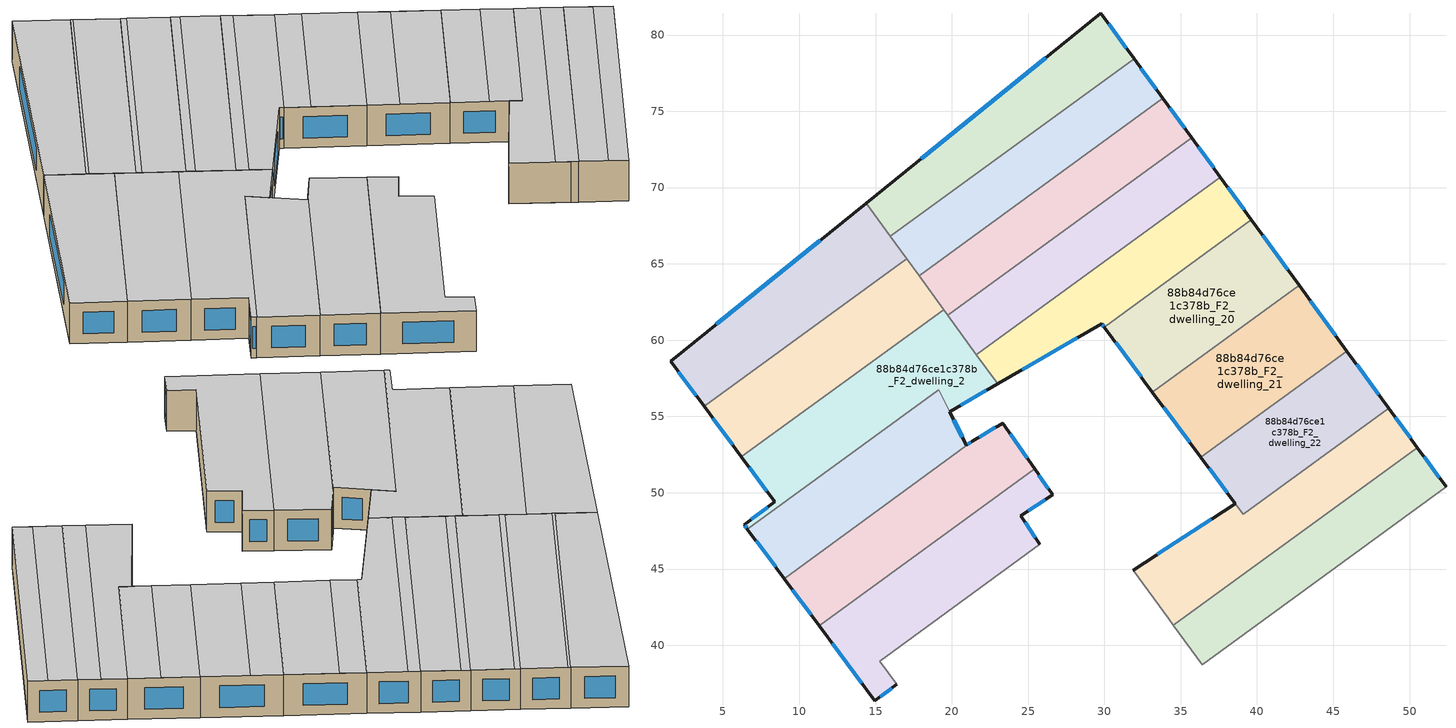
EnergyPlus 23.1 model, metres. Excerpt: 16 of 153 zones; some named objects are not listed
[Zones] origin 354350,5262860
88b84d76ce1c378b_F2_dwelling_0
 floor to 88b84d76ce1c378b_F1_dwelling_0 (EU_floor_Construction): 14.38,68.97 17.04,65.33 3.76,55.65 1.56,58.61 z6
 wall outside (EU_wall_Construction): 14.38,68.97 1.56,58.61 3.76,55.65 z6:9
 wall to 88b84d76ce1c378b_F2_dwelling_1 (EU_wall_Construction): 3.76,55.65 17.04,65.33 z6:9
 wall to 88b84d76ce1c378b_F2_dwelling_15 (EU_wall_Construction): 15.97,66.79 14.38,68.97 z6:9
 wall to 88b84d76ce1c378b_F2_dwelling_16 (EU_wall_Construction): 17.04,65.33 15.97,66.79 z6:9
 window (EU_Window_Construction): 2.08,57.91 3.24,56.35 / 11.37,66.54 4.57,61.04 z6.7:8.3
 ceiling to 88b84d76ce1c378b_F3_dwelling_0 (EU_floor_Construction): 17.04,65.33 14.38,68.97 1.56,58.61 3.76,55.65 z9
88b84d76ce1c378b_F2_dwelling_1
 floor to 88b84d76ce1c378b_F1_dwelling_1 (EU_floor_Construction): 17.04,65.33 19.46,62.01 6.21,52.36 3.76,55.65 z6
 wall outside (EU_wall_Construction): 3.76,55.65 6.21,52.36 z6:9
 wall to 88b84d76ce1c378b_F2_dwelling_2 (EU_wall_Construction): 6.21,52.36 19.46,62.01 z6:9
 wall to 88b84d76ce1c378b_F2_dwelling_17 (EU_wall_Construction): 19.46,62.01 17.85,64.21 z6:9
 wall to 88b84d76ce1c378b_F2_dwelling_16 (EU_wall_Construction): 17.85,64.21 17.04,65.33 z6:9
 window (EU_Window_Construction): 4.33,54.88 5.63,53.13 z6.7:8.3
 ceiling to 88b84d76ce1c378b_F3_dwelling_1 (EU_floor_Construction): 19.46,62.01 17.04,65.33 3.76,55.65 6.21,52.36 z9
88b84d76ce1c378b_F2_dwelling_15
 floor to 88b84d76ce1c378b_F1_dwelling_15 (EU_floor_Construction): 29.77,81.42 31.95,78.43 15.97,66.79 14.38,68.97 z6
 wall outside (EU_wall_Construction): 31.95,78.43 29.77,81.42 14.38,68.97 z6:9
 wall to 88b84d76ce1c378b_F2_dwelling_16 (EU_wall_Construction): 15.97,66.79 31.95,78.43 z6:9
 window (EU_Window_Construction): 26.16,78.5 17.99,71.9 / 31.44,79.14 30.28,80.72 z6.7:8.3
 ceiling to 88b84d76ce1c378b_F3_dwelling_15 (EU_floor_Construction): 31.95,78.43 29.77,81.42 14.38,68.97 15.97,66.79 z9
88b84d76ce1c378b_F2_dwelling_16
 floor to 88b84d76ce1c378b_F1_dwelling_16 (EU_floor_Construction): 31.95,78.43 33.83,75.85 17.85,64.21 15.97,66.79 z6
 wall outside (EU_wall_Construction): 33.83,75.85 31.95,78.43 z6:9
 wall to 88b84d76ce1c378b_F2_dwelling_17 (EU_wall_Construction): 17.85,64.21 33.83,75.85 z6:9
 window (EU_Window_Construction): 33.39,76.46 32.39,77.83 z6.7:8.3
 ceiling to 88b84d76ce1c378b_F3_dwelling_16 (EU_floor_Construction): 33.83,75.85 32.07,78.26 16.09,66.62 17.85,64.21 z9
 ceiling to 88b84d76ce1c378b_F3_dwelling_15 (EU_floor_Construction): 32.07,78.26 31.95,78.43 15.97,66.79 16.09,66.62 z9
88b84d76ce1c378b_F2_dwelling_17
 floor to 88b84d76ce1c378b_F1_dwelling_17 (EU_floor_Construction): 33.83,75.85 35.71,73.27 19.73,61.63 17.85,64.21 z6
 wall outside (EU_wall_Construction): 35.71,73.27 33.83,75.85 z6:9
 wall to 88b84d76ce1c378b_F2_dwelling_18 (EU_wall_Construction): 19.73,61.63 35.71,73.27 z6:9
 wall to 88b84d76ce1c378b_F2_dwelling_2 (EU_wall_Construction): 19.46,62.01 19.73,61.63 z6:9
 window (EU_Window_Construction): 35.27,73.87 34.27,75.25 z6.7:8.3
 ceiling to 88b84d76ce1c378b_F3_dwelling_17 (EU_floor_Construction): 35.71,73.27 34.08,75.51 18.1,63.87 19.73,61.63 z9
 ceiling to 88b84d76ce1c378b_F3_dwelling_16 (EU_floor_Construction): 34.08,75.51 33.83,75.85 17.85,64.21 18.1,63.87 z9
88b84d76ce1c378b_F2_dwelling_18
 floor to 88b84d76ce1c378b_F1_dwelling_18 (EU_floor_Construction): 35.71,73.27 37.6,70.68 21.61,59.04 19.73,61.63 z6
 wall outside (EU_wall_Construction): 37.6,70.68 35.71,73.27 z6:9
 wall to 88b84d76ce1c378b_F2_dwelling_19 (EU_wall_Construction): 21.61,59.04 37.6,70.68 z6:9
 wall to 88b84d76ce1c378b_F2_dwelling_2 (EU_wall_Construction): 19.73,61.63 21.61,59.04 z6:9
 window (EU_Window_Construction): 37.15,71.29 36.16,72.66 z6.7:8.3
 ceiling to 88b84d76ce1c378b_F3_dwelling_18 (EU_floor_Construction): 37.6,70.68 36.09,72.75 20.11,61.11 21.61,59.04 z9
 ceiling to 88b84d76ce1c378b_F3_dwelling_17 (EU_floor_Construction): 36.09,72.75 35.71,73.27 19.73,61.63 20.11,61.11 z9
88b84d76ce1c378b_F2_dwelling_19
 floor to 88b84d76ce1c378b_F1_dwelling_19 (EU_floor_Construction): 37.6,70.68 39.64,67.88 29.99,60.85 29.82,61.07 23.01,57.13 21.61,59.04 z6
 wall outside (EU_wall_Construction): 39.64,67.88 37.6,70.68 / 23.01,57.13 29.82,61.07 29.99,60.85 z6:9
 wall to 88b84d76ce1c378b_F2_dwelling_20 (EU_wall_Construction): 29.99,60.85 39.64,67.88 z6:9
 wall to 88b84d76ce1c378b_F2_dwelling_2 (EU_wall_Construction): 21.61,59.04 23.01,57.13 z6:9
 window (EU_Window_Construction): 39.16,68.54 38.08,70.03 / 29.86,61.02 29.95,60.9 / 24.61,58.06 28.22,60.15 z6.7:8.3
 ceiling to 88b84d76ce1c378b_F3_dwelling_19 (EU_floor_Construction): 29.99,60.85 39.64,67.88 38.1,69.99 22.12,58.35 23.01,57.13 29.82,61.07 z9
 ceiling to 88b84d76ce1c378b_F3_dwelling_18 (EU_floor_Construction): 38.1,69.99 37.6,70.68 21.61,59.04 22.12,58.35 z9
88b84d76ce1c378b_F2_dwelling_2
 floor to 88b84d76ce1c378b_F1_dwelling_2 (EU_floor_Construction): 19.46,62.01 23.01,57.13 19.86,55.3 19.15,56.76 6.6,47.62 6.39,47.91 8.4,49.41 6.21,52.36 z6
 wall outside (EU_wall_Construction): 19.86,55.3 23.01,57.13 / 6.21,52.36 8.4,49.41 6.39,47.91 6.6,47.62 z6:9
 wall to 88b84d76ce1c378b_F2_dwelling_3 (EU_wall_Construction): 19.15,56.76 19.86,55.3 / 6.6,47.62 19.14,56.75 z6:9
 window (EU_Window_Construction): 20.6,55.73 22.27,56.7 / 6.44,47.84 6.55,47.69 / 7.93,49.06 6.86,48.26 / 6.72,51.66 7.88,50.1 z6.7:8.3
 ceiling to 88b84d76ce1c378b_F3_dwelling_2 (EU_floor_Construction): 19.86,55.3 23.01,57.13 19.46,62.01 6.21,52.36 8.4,49.41 6.39,47.91 6.6,47.62 19.15,56.76 z9
88b84d76ce1c378b_F2_dwelling_20
 floor to 88b84d76ce1c378b_F1_dwelling_20 (EU_floor_Construction): 39.64,67.88 42.76,63.59 33.15,56.59 29.99,60.85 z6
 wall outside (EU_wall_Construction): 29.99,60.85 33.15,56.59 / 42.76,63.59 39.64,67.88 z6:9
 wall to 88b84d76ce1c378b_F2_dwelling_21 (EU_wall_Construction): 33.15,56.59 42.76,63.59 z6:9
 window (EU_Window_Construction): 30.73,59.85 32.41,57.59 / 42.03,64.6 40.37,66.87 z6.7:8.3
 ceiling to 88b84d76ce1c378b_F3_dwelling_20 (EU_floor_Construction): 42.76,63.59 40.68,66.45 31.04,59.43 33.15,56.59 z9
 ceiling to 88b84d76ce1c378b_F3_dwelling_19 (EU_floor_Construction): 40.68,66.45 39.64,67.88 29.99,60.85 31.04,59.43 z9
88b84d76ce1c378b_F2_dwelling_21
 floor to 88b84d76ce1c378b_F1_dwelling_21 (EU_floor_Construction): 42.76,63.59 45.9,59.29 36.33,52.32 33.15,56.59 z6
 wall outside (EU_wall_Construction): 33.15,56.59 36.33,52.32 / 45.9,59.29 42.76,63.59 z6:9
 wall to 88b84d76ce1c378b_F2_dwelling_22 (EU_wall_Construction): 36.33,52.32 45.9,59.29 z6:9
 window (EU_Window_Construction): 33.9,55.59 35.58,53.32 / 45.16,60.3 43.5,62.58 z6.7:8.3
 ceiling adiabatic (EU_roof_Construction): 45.9,59.29 44.01,61.87 34.42,54.88 36.33,52.32 z9
 ceiling to 88b84d76ce1c378b_F3_dwelling_20 (EU_floor_Construction): 44.01,61.87 42.76,63.59 33.15,56.59 34.42,54.88 z9
88b84d76ce1c378b_F2_dwelling_22
 floor to 88b84d76ce1c378b_F1_dwelling_22 (EU_floor_Construction): 45.9,59.29 48.62,55.54 39.09,48.6 36.33,52.32 z6
 wall outside (EU_wall_Construction): 48.62,55.54 45.9,59.29 / 36.33,52.32 38.58,49.29 z6:9
 wall to 88b84d76ce1c378b_F2_dwelling_23 (EU_wall_Construction): 38.58,49.29 39.09,48.6 48.62,55.54 z6:9
 window (EU_Window_Construction): 47.98,56.42 46.54,58.41 / 36.86,51.61 38.05,50 z6.7:8.3
 ceiling to 88b84d76ce1c378b_F3_dwelling_21 (EU_floor_Construction): 47.37,57.27 45.9,59.29 36.33,52.32 37.82,50.32 z9
 ceiling to 88b84d76ce1c378b_F3_dwelling_22 (EU_floor_Construction): 48.62,55.54 47.37,57.27 37.82,50.32 39.09,48.6 z9
88b84d76ce1c378b_F2_dwelling_23
 floor to 88b84d76ce1c378b_F1_dwelling_23 (EU_floor_Construction): 48.62,55.54 50.51,52.96 34.52,41.32 31.89,44.93 38.58,49.29 39.09,48.6 z6
 wall outside (EU_wall_Construction): 50.51,52.96 48.62,55.54 / 38.58,49.29 31.89,44.93 z6:9
 wall to 88b84d76ce1c378b_F2_dwelling_24 (EU_wall_Construction): 34.52,41.32 50.51,52.96 z6:9
 wall to 88b84d76ce1c378b_F2_dwelling_7 (EU_wall_Construction): 31.89,44.93 34.23,41.73 z6:9
 wall to 88b84d76ce1c378b_F2_dwelling_8 (EU_wall_Construction): 34.23,41.73 34.52,41.32 z6:9
 window (EU_Window_Construction): 50.06,53.57 49.07,54.94 / 37.01,48.27 33.46,45.96 z6.7:8.3
 ceiling to 88b84d76ce1c378b_F3_dwelling_22 (EU_floor_Construction): 49.63,54.17 48.62,55.54 39.09,48.6 38.58,49.29 31.89,44.93 33.65,42.53 z9
 ceiling to 88b84d76ce1c378b_F3_dwelling_23 (EU_floor_Construction): 50.51,52.96 49.63,54.17 33.65,42.53 34.52,41.32 z9
88b84d76ce1c378b_F2_dwelling_24
 floor to 88b84d76ce1c378b_F1_dwelling_24 (EU_floor_Construction): 50.51,52.96 52.39,50.38 36.41,38.74 34.52,41.32 z6
 wall outside (EU_wall_Construction): 52.39,50.38 50.51,52.96 z6:9
 wall to 88b84d76ce1c378b_F2_dwelling_25 (EU_wall_Construction): 36.41,38.74 52.39,50.38 z6:9
 wall to 88b84d76ce1c378b_F2_dwelling_8 (EU_wall_Construction): 34.52,41.32 36.41,38.74 z6:9
 window (EU_Window_Construction): 51.95,50.98 50.95,52.35 z6.7:8.3
 ceiling to 88b84d76ce1c378b_F3_dwelling_24 (EU_floor_Construction): 52.39,50.38 51.64,51.41 35.65,39.77 36.41,38.74 z9
 ceiling to 88b84d76ce1c378b_F3_dwelling_23 (EU_floor_Construction): 51.63,51.41 50.51,52.96 34.52,41.32 35.65,39.77 z9
88b84d76ce1c378b_F2_dwelling_3
 floor to 88b84d76ce1c378b_F1_dwelling_3 (EU_floor_Construction): 19.14,56.75 20.93,53.11 21.35,53.36 9.01,44.38 6.6,47.62 z6
 wall outside (EU_wall_Construction): 6.6,47.62 9.01,44.38 / 21.35,53.36 20.93,53.11 19.86,55.3 z6:9
 wall to 88b84d76ce1c378b_F2_dwelling_4 (EU_wall_Construction): 9.01,44.38 21.35,53.36 z6:9
 window (EU_Window_Construction): 7.17,46.86 8.45,45.14 / 20.68,53.62 20.11,54.79 / 21.25,53.3 21.03,53.17 z6.7:8.3
 ceiling to 88b84d76ce1c378b_F3_dwelling_3 (EU_floor_Construction): 20.93,53.11 19.14,56.75 6.6,47.62 9.01,44.38 21.35,53.36 z9
88b84d76ce1c378b_F2_dwelling_4
 floor to 88b84d76ce1c378b_F1_dwelling_4 (EU_floor_Construction): 23.33,54.56 25.43,51.55 11.32,41.28 9.01,44.38 21.35,53.36 z6
 wall outside (EU_wall_Construction): 25.43,51.55 23.33,54.56 21.35,53.36 / 9.01,44.38 11.32,41.28 z6:9
 wall to 88b84d76ce1c378b_F2_dwelling_5 (EU_wall_Construction): 11.32,41.28 25.43,51.55 z6:9
 window (EU_Window_Construction): 24.93,52.26 23.82,53.86 / 9.55,43.65 10.77,42 / 22.86,54.28 21.81,53.64 z6.7:8.3
 ceiling to 88b84d76ce1c378b_F3_dwelling_4 (EU_floor_Construction): 25.43,51.55 23.33,54.56 21.35,53.36 9.01,44.38 11.32,41.28 z9
88b84d76ce1c378b_F2_dwelling_5
 floor to 88b84d76ce1c378b_F1_dwelling_5 (EU_floor_Construction): 25.43,51.55 26.61,49.87 24.5,48.51 25.77,46.61 15.26,38.96 16.4,37.43 14.96,36.37 11.32,41.28 z6
 wall outside (EU_wall_Construction): 25.77,46.61 24.5,48.51 26.61,49.87 25.43,51.55 / 11.32,41.28 14.96,36.37 16.4,37.43 z6:9
 wall to 88b84d76ce1c378b_F2_dwelling_6 (EU_wall_Construction): 15.27,38.96 25.77,46.61 / 16.4,37.43 15.26,38.96 z6:9
 window (EU_Window_Construction): 26.33,50.26 25.7,51.16 / 25,48.83 26.11,49.55 / 25.47,47.06 24.8,48.06 / 15.3,36.62 16.06,37.18 / 12.17,40.12 14.1,37.52 z6.7:8.3
 ceiling to 88b84d76ce1c378b_F3_dwelling_5 (EU_floor_Construction): 16.4,37.43 15.26,38.96 25.77,46.61 24.5,48.51 26.61,49.87 25.43,51.55 11.32,41.28 14.96,36.37 z9
[Building]
EU S2 Campaign: North Axis=0; Terrain=City; Solar Distribution=FullExterior
[Site:Location]
Budapest.Ferenc.Liszt.Intl.AP: Latitude=47.437; Longitude=19.256; Time Zone=1; Elevation=185
[SizingPeriod:WeatherFileDays]
AnnualSizingPeriod: Begin Month=1; Begin Day of Month=1; End Month=12; End Day of Month=31; Day of Week for Start Day=Monday; Use Weather File Daylight Saving Period=No; Use Weather File Rain and Snow Indicators=No
[MATERIAL]
EU_InternalMass_Material: Roughness=MediumRough; Thickness=0.1; Conductivity=1; Density=1800; Specific Heat=900; Thermal Absorptance=0.9; Solar Absorptance=0.7; Visible Absorptance=0.7
[MATERIAL:NOMASS] Roughness=MediumRough; Thermal Absorptance=0.9; Solar Absorptance=0.7; Visible Absorptance=0.7
Name | Thermal Resistance
EU_wall_NoMass | 0.832559
EU_roof_NoMass | 1.39638
EU_floor_NoMass | 0.872794
[WINDOWMATERIAL:SIMPLEGLAZINGSYSTEM]
EU_Window_SimpleGlazing: UFactor=2.79869; Solar Heat Gain Coefficient=0.75; Visible Transmittance=0.75
[CONSTRUCTION]
EU_wall_Construction: EU_wall_NoMass
EU_roof_Construction: EU_roof_NoMass
EU_floor_Construction: EU_floor_NoMass
EU_Window_Construction: EU_Window_SimpleGlazing
EU_InternalMass_Construction: EU_InternalMass_Material
[ZONE] Type=1; Multiplier=1; Ceiling Height=autocalculate; Floor Area=autocalculate; Part of Total Floor Area=Yes
Name | Volume
88b84d76ce1c378b_F2_dwelling_0 | 202.233
88b84d76ce1c378b_F2_dwelling_1 | 202.217
88b84d76ce1c378b_F2_dwelling_15 | 189.62
88b84d76ce1c378b_F2_dwelling_16 | 189.57
88b84d76ce1c378b_F2_dwelling_17 | 189.618
88b84d76ce1c378b_F2_dwelling_18 | 189.617
88b84d76ce1c378b_F2_dwelling_19 | 189.584
88b84d76ce1c378b_F2_dwelling_2 | 220.923
88b84d76ce1c378b_F2_dwelling_20 | 189.599
88b84d76ce1c378b_F2_dwelling_21 | 189.592
88b84d76ce1c378b_F2_dwelling_22 | 164.071
88b84d76ce1c378b_F2_dwelling_23 | 215.161
88b84d76ce1c378b_F2_dwelling_24 | 189.569
88b84d76ce1c378b_F2_dwelling_3 | 183.533
88b84d76ce1c378b_F2_dwelling_4 | 202.275
88b84d76ce1c378b_F2_dwelling_5 | 212.478
[INTERNALMASS] Construction=EU_InternalMass_Construction
Name | Zone or ZoneList | Surface Area
88b84d76ce1c378b_F2_dwelling_0_EU_InternalMass | 88b84d76ce1c378b_F2_dwelling_0 | 67.411
88b84d76ce1c378b_F2_dwelling_1_EU_InternalMass | 88b84d76ce1c378b_F2_dwelling_1 | 67.4058
88b84d76ce1c378b_F2_dwelling_2_EU_InternalMass | 88b84d76ce1c378b_F2_dwelling_2 | 73.6412
88b84d76ce1c378b_F2_dwelling_3_EU_InternalMass | 88b84d76ce1c378b_F2_dwelling_3 | 61.188
88b84d76ce1c378b_F2_dwelling_4_EU_InternalMass | 88b84d76ce1c378b_F2_dwelling_4 | 67.425
88b84d76ce1c378b_F2_dwelling_5_EU_InternalMass | 88b84d76ce1c378b_F2_dwelling_5 | 70.8264
88b84d76ce1c378b_F2_dwelling_15_EU_InternalMass | 88b84d76ce1c378b_F2_dwelling_15 | 63.2065
88b84d76ce1c378b_F2_dwelling_16_EU_InternalMass | 88b84d76ce1c378b_F2_dwelling_16 | 63.1899
88b84d76ce1c378b_F2_dwelling_17_EU_InternalMass | 88b84d76ce1c378b_F2_dwelling_17 | 63.2058
88b84d76ce1c378b_F2_dwelling_18_EU_InternalMass | 88b84d76ce1c378b_F2_dwelling_18 | 63.2058
88b84d76ce1c378b_F2_dwelling_19_EU_InternalMass | 88b84d76ce1c378b_F2_dwelling_19 | 63.1945
88b84d76ce1c378b_F2_dwelling_20_EU_InternalMass | 88b84d76ce1c378b_F2_dwelling_20 | 63.1998
88b84d76ce1c378b_F2_dwelling_21_EU_InternalMass | 88b84d76ce1c378b_F2_dwelling_21 | 63.1973
88b84d76ce1c378b_F2_dwelling_22_EU_InternalMass | 88b84d76ce1c378b_F2_dwelling_22 | 54.6911
88b84d76ce1c378b_F2_dwelling_23_EU_InternalMass | 88b84d76ce1c378b_F2_dwelling_23 | 71.7197
88b84d76ce1c378b_F2_dwelling_24_EU_InternalMass | 88b84d76ce1c378b_F2_dwelling_24 | 63.1899
[OTHEREQUIPMENT] Fuel Type=Electricity; Design Level Calculation Method=Watts/Area; Power per Zone Floor Area=1; Fraction Latent=0; Fraction Radiant=0; Fraction Lost=0; Carbon Dioxide Generation Rate=0; EndUse Subcategory=EU_Step8_InternalGains
Name | Zone or ZoneList or Space or SpaceList | Schedule
EU_Step8_InternalGain_88b84d76ce1c378b_F2_dwelling_0_f000 | 88b84d76ce1c378b_F2_dwelling_0 | EU_Step8_GainSchedule_88b84d76ce1c378b_F2_dwelling_0_f000
EU_Step8_InternalGain_88b84d76ce1c378b_F2_dwelling_1_f000 | 88b84d76ce1c378b_F2_dwelling_1 | EU_Step8_GainSchedule_88b84d76ce1c378b_F2_dwelling_1_f000
EU_Step8_InternalGain_88b84d76ce1c378b_F2_dwelling_2_f000 | 88b84d76ce1c378b_F2_dwelling_2 | EU_Step8_GainSchedule_88b84d76ce1c378b_F2_dwelling_2_f000
EU_Step8_InternalGain_88b84d76ce1c378b_F2_dwelling_3_f000 | 88b84d76ce1c378b_F2_dwelling_3 | EU_Step8_GainSchedule_88b84d76ce1c378b_F2_dwelling_3_f000
EU_Step8_InternalGain_88b84d76ce1c378b_F2_dwelling_4_f000 | 88b84d76ce1c378b_F2_dwelling_4 | EU_Step8_GainSchedule_88b84d76ce1c378b_F2_dwelling_4_f000
EU_Step8_InternalGain_88b84d76ce1c378b_F2_dwelling_5_f000 | 88b84d76ce1c378b_F2_dwelling_5 | EU_Step8_GainSchedule_88b84d76ce1c378b_F2_dwelling_5_f000
EU_Step8_InternalGain_88b84d76ce1c378b_F2_dwelling_15_f000 | 88b84d76ce1c378b_F2_dwelling_15 | EU_Step8_GainSchedule_88b84d76ce1c378b_F2_dwelling_15_f000
EU_Step8_InternalGain_88b84d76ce1c378b_F2_dwelling_16_f000 | 88b84d76ce1c378b_F2_dwelling_16 | EU_Step8_GainSchedule_88b84d76ce1c378b_F2_dwelling_16_f000
EU_Step8_InternalGain_88b84d76ce1c378b_F2_dwelling_17_f000 | 88b84d76ce1c378b_F2_dwelling_17 | EU_Step8_GainSchedule_88b84d76ce1c378b_F2_dwelling_17_f000
EU_Step8_InternalGain_88b84d76ce1c378b_F2_dwelling_18_f000 | 88b84d76ce1c378b_F2_dwelling_18 | EU_Step8_GainSchedule_88b84d76ce1c378b_F2_dwelling_18_f000
EU_Step8_InternalGain_88b84d76ce1c378b_F2_dwelling_19_f000 | 88b84d76ce1c378b_F2_dwelling_19 | EU_Step8_GainSchedule_88b84d76ce1c378b_F2_dwelling_19_f000
EU_Step8_InternalGain_88b84d76ce1c378b_F2_dwelling_20_f000 | 88b84d76ce1c378b_F2_dwelling_20 | EU_Step8_GainSchedule_88b84d76ce1c378b_F2_dwelling_20_f000
EU_Step8_InternalGain_88b84d76ce1c378b_F2_dwelling_21_f000 | 88b84d76ce1c378b_F2_dwelling_21 | EU_Step8_GainSchedule_88b84d76ce1c378b_F2_dwelling_21_f000
EU_Step8_InternalGain_88b84d76ce1c378b_F2_dwelling_22_f000 | 88b84d76ce1c378b_F2_dwelling_22 | EU_Step8_GainSchedule_88b84d76ce1c378b_F2_dwelling_22_f000
EU_Step8_InternalGain_88b84d76ce1c378b_F2_dwelling_23_f000 | 88b84d76ce1c378b_F2_dwelling_23 | EU_Step8_GainSchedule_88b84d76ce1c378b_F2_dwelling_23_f000
EU_Step8_InternalGain_88b84d76ce1c378b_F2_dwelling_24_f000 | 88b84d76ce1c378b_F2_dwelling_24 | EU_Step8_GainSchedule_88b84d76ce1c378b_F2_dwelling_24_f000
[ZONEVENTILATION:DESIGNFLOWRATE] Schedule=EU_AlwaysOn; Design Flow Rate Calculation Method=AirChanges/Hour; Air Changes per Hour=0.475469; Ventilation Type=Natural; Fan Pressure Rise=0; Fan Total Efficiency=1; Constant Term Coefficient=1; Temperature Term Coefficient=0; Velocity Term Coefficient=0; Velocity Squared Term Coefficient=0; Minimum Indoor Temperature=-100; Maximum Indoor Temperature=100; Delta Temperature=-100; Minimum Outdoor Temperature=-100; Maximum Outdoor Temperature=100; Maximum Wind Speed=40
Name | Zone or ZoneList or Space or SpaceList
EU_ConstantAir_88b84d76ce1c378b_F2_dwelling_0 | 88b84d76ce1c378b_F2_dwelling_0
EU_ConstantAir_88b84d76ce1c378b_F2_dwelling_1 | 88b84d76ce1c378b_F2_dwelling_1
EU_ConstantAir_88b84d76ce1c378b_F2_dwelling_2 | 88b84d76ce1c378b_F2_dwelling_2
EU_ConstantAir_88b84d76ce1c378b_F2_dwelling_3 | 88b84d76ce1c378b_F2_dwelling_3
EU_ConstantAir_88b84d76ce1c378b_F2_dwelling_4 | 88b84d76ce1c378b_F2_dwelling_4
EU_ConstantAir_88b84d76ce1c378b_F2_dwelling_5 | 88b84d76ce1c378b_F2_dwelling_5
EU_ConstantAir_88b84d76ce1c378b_F2_dwelling_15 | 88b84d76ce1c378b_F2_dwelling_15
EU_ConstantAir_88b84d76ce1c378b_F2_dwelling_16 | 88b84d76ce1c378b_F2_dwelling_16
EU_ConstantAir_88b84d76ce1c378b_F2_dwelling_17 | 88b84d76ce1c378b_F2_dwelling_17
EU_ConstantAir_88b84d76ce1c378b_F2_dwelling_18 | 88b84d76ce1c378b_F2_dwelling_18
EU_ConstantAir_88b84d76ce1c378b_F2_dwelling_19 | 88b84d76ce1c378b_F2_dwelling_19
EU_ConstantAir_88b84d76ce1c378b_F2_dwelling_20 | 88b84d76ce1c378b_F2_dwelling_20
EU_ConstantAir_88b84d76ce1c378b_F2_dwelling_21 | 88b84d76ce1c378b_F2_dwelling_21
EU_ConstantAir_88b84d76ce1c378b_F2_dwelling_22 | 88b84d76ce1c378b_F2_dwelling_22
EU_ConstantAir_88b84d76ce1c378b_F2_dwelling_23 | 88b84d76ce1c378b_F2_dwelling_23
EU_ConstantAir_88b84d76ce1c378b_F2_dwelling_24 | 88b84d76ce1c378b_F2_dwelling_24
[HVACTEMPLATE:ZONE:IDEALLOADSAIRSYSTEM] System Availability Schedule=EU_AlwaysOn; Maximum Heating Supply Air Temperature=50; Minimum Cooling Supply Air Temperature=13; Maximum Heating Supply Air Humidity Ratio=0.0156; Minimum Cooling Supply Air Humidity Ratio=0.0077; Heating Limit=NoLimit; Cooling Limit=NoLimit; Heating Availability Schedule=EU_AlwaysOn; Cooling Availability Schedule=EU_CoolingOff; Dehumidification Control Type=ConstantSensibleHeatRatio; Cooling Sensible Heat Ratio=0.7; Dehumidification Setpoint=60; Humidification Control Type=None; Humidification Setpoint=30; Outdoor Air Method=None; Outdoor Air Flow Rate per Person=0.00944; Outdoor Air Flow Rate per Zone Floor Area=0; Outdoor Air Flow Rate per Zone=0; Demand Controlled Ventilation Type=None; Outdoor Air Economizer Type=NoEconomizer; Heat Recovery Type=None; Sensible Heat Recovery Effectiveness=0.7; Latent Heat Recovery Effectiveness=0.65
Name | Template Thermostat
88b84d76ce1c378b_F2_dwelling_0 | EU_HeatOnly_88b84d76ce1c378b_F2_dwelling_0
88b84d76ce1c378b_F2_dwelling_1 | EU_HeatOnly_88b84d76ce1c378b_F2_dwelling_1
88b84d76ce1c378b_F2_dwelling_2 | EU_HeatOnly_88b84d76ce1c378b_F2_dwelling_2
88b84d76ce1c378b_F2_dwelling_3 | EU_HeatOnly_88b84d76ce1c378b_F2_dwelling_3
88b84d76ce1c378b_F2_dwelling_4 | EU_HeatOnly_88b84d76ce1c378b_F2_dwelling_4
88b84d76ce1c378b_F2_dwelling_5 | EU_HeatOnly_88b84d76ce1c378b_F2_dwelling_5
88b84d76ce1c378b_F2_dwelling_15 | EU_HeatOnly_88b84d76ce1c378b_F2_dwelling_15
88b84d76ce1c378b_F2_dwelling_16 | EU_HeatOnly_88b84d76ce1c378b_F2_dwelling_16
88b84d76ce1c378b_F2_dwelling_17 | EU_HeatOnly_88b84d76ce1c378b_F2_dwelling_17
88b84d76ce1c378b_F2_dwelling_18 | EU_HeatOnly_88b84d76ce1c378b_F2_dwelling_18
88b84d76ce1c378b_F2_dwelling_19 | EU_HeatOnly_88b84d76ce1c378b_F2_dwelling_19
88b84d76ce1c378b_F2_dwelling_20 | EU_HeatOnly_88b84d76ce1c378b_F2_dwelling_20
88b84d76ce1c378b_F2_dwelling_21 | EU_HeatOnly_88b84d76ce1c378b_F2_dwelling_21
88b84d76ce1c378b_F2_dwelling_22 | EU_HeatOnly_88b84d76ce1c378b_F2_dwelling_22
88b84d76ce1c378b_F2_dwelling_23 | EU_HeatOnly_88b84d76ce1c378b_F2_dwelling_23
88b84d76ce1c378b_F2_dwelling_24 | EU_HeatOnly_88b84d76ce1c378b_F2_dwelling_24
[SIZING:ZONE] Zone Cooling Design Supply Air Temperature Input Method=SupplyAirTemperature; Zone Cooling Design Supply Air Temperature=13; Zone Heating Design Supply Air Temperature Input Method=SupplyAirTemperature; Zone Heating Design Supply Air Temperature=50; Zone Cooling Design Supply Air Humidity Ratio=0.008; Zone Heating Design Supply Air Humidity Ratio=0.008; Cooling Design Air Flow Method=DesignDay; Cooling Design Air Flow Rate=0; Cooling Minimum Air Flow per Zone Floor Area=0.000762; Cooling Minimum Air Flow=0; Cooling Minimum Air Flow Fraction=0.2; Heating Design Air Flow Method=DesignDay; Heating Design Air Flow Rate=0; Heating Maximum Air Flow per Zone Floor Area=0.002032; Heating Maximum Air Flow=0.141576; Heating Maximum Air Flow Fraction=0.3; Account for Dedicated Outdoor Air System=No; Dedicated Outdoor Air System Control Strategy=NeutralSupplyAir; Dedicated Outdoor Air Low Setpoint Temperature for Design=autosize; Dedicated Outdoor Air High Setpoint Temperature for Design=autosize; Zone Load Sizing Method=Sensible Load Only No Latent Load; Zone Latent Cooling Design Supply Air Humidity Ratio Input Method=HumidityRatioDifference; Zone Cooling Design Supply Air Humidity Ratio Difference=0.005; Zone Latent Heating Design Supply Air Humidity Ratio Input Method=HumidityRatioDifference; Zone Humidification Design Supply Air Humidity Ratio Difference=0.005
88b84d76ce1c378b_F2_dwelling_0; 88b84d76ce1c378b_F2_dwelling_1; 88b84d76ce1c378b_F2_dwelling_2; 88b84d76ce1c378b_F2_dwelling_3; 88b84d76ce1c378b_F2_dwelling_4; 88b84d76ce1c378b_F2_dwelling_5; 88b84d76ce1c378b_F2_dwelling_15; 88b84d76ce1c378b_F2_dwelling_16; 88b84d76ce1c378b_F2_dwelling_17; 88b84d76ce1c378b_F2_dwelling_18; 88b84d76ce1c378b_F2_dwelling_19; 88b84d76ce1c378b_F2_dwelling_20; 88b84d76ce1c378b_F2_dwelling_21; 88b84d76ce1c378b_F2_dwelling_22; 88b84d76ce1c378b_F2_dwelling_23; 88b84d76ce1c378b_F2_dwelling_24
[SCHEDULE:CONSTANT]
Name | Hourly Value
EU_AlwaysOn | 1
EU_CoolingOff | 0
[SCHEDULE:FILE] Column Number=1; Rows to Skip at Top=0; Number of Hours of Data=8760; Column Separator=Comma; Interpolate to Timestep=No; Minutes per Item=60; Adjust Schedule for Daylight Savings=Yes
Name | File
EU_Step8_GainSchedule_88b84d76ce1c378b_F2_dwelling_0_f000 | ../../schedules/88b84d76ce1c378b/88b84d76ce1c378b_F2_dwelling_0_f000_gain.csv
EU_Step8_GainSchedule_88b84d76ce1c378b_F2_dwelling_1_f000 | ../../schedules/88b84d76ce1c378b/88b84d76ce1c378b_F2_dwelling_1_f000_gain.csv
EU_Step8_GainSchedule_88b84d76ce1c378b_F2_dwelling_2_f000 | ../../schedules/88b84d76ce1c378b/88b84d76ce1c378b_F2_dwelling_2_f000_gain.csv
EU_Step8_GainSchedule_88b84d76ce1c378b_F2_dwelling_3_f000 | ../../schedules/88b84d76ce1c378b/88b84d76ce1c378b_F2_dwelling_3_f000_gain.csv
EU_Step8_GainSchedule_88b84d76ce1c378b_F2_dwelling_4_f000 | ../../schedules/88b84d76ce1c378b/88b84d76ce1c378b_F2_dwelling_4_f000_gain.csv
EU_Step8_GainSchedule_88b84d76ce1c378b_F2_dwelling_5_f000 | ../../schedules/88b84d76ce1c378b/88b84d76ce1c378b_F2_dwelling_5_f000_gain.csv
EU_Step8_GainSchedule_88b84d76ce1c378b_F2_dwelling_15_f000 | ../../schedules/88b84d76ce1c378b/88b84d76ce1c378b_F2_dwelling_15_f000_gain.csv
EU_Step8_GainSchedule_88b84d76ce1c378b_F2_dwelling_16_f000 | ../../schedules/88b84d76ce1c378b/88b84d76ce1c378b_F2_dwelling_16_f000_gain.csv
EU_Step8_GainSchedule_88b84d76ce1c378b_F2_dwelling_17_f000 | ../../schedules/88b84d76ce1c378b/88b84d76ce1c378b_F2_dwelling_17_f000_gain.csv
EU_Step8_GainSchedule_88b84d76ce1c378b_F2_dwelling_18_f000 | ../../schedules/88b84d76ce1c378b/88b84d76ce1c378b_F2_dwelling_18_f000_gain.csv
EU_Step8_GainSchedule_88b84d76ce1c378b_F2_dwelling_19_f000 | ../../schedules/88b84d76ce1c378b/88b84d76ce1c378b_F2_dwelling_19_f000_gain.csv
EU_Step8_GainSchedule_88b84d76ce1c378b_F2_dwelling_20_f000 | ../../schedules/88b84d76ce1c378b/88b84d76ce1c378b_F2_dwelling_20_f000_gain.csv
EU_Step8_GainSchedule_88b84d76ce1c378b_F2_dwelling_21_f000 | ../../schedules/88b84d76ce1c378b/88b84d76ce1c378b_F2_dwelling_21_f000_gain.csv
EU_Step8_GainSchedule_88b84d76ce1c378b_F2_dwelling_22_f000 | ../../schedules/88b84d76ce1c378b/88b84d76ce1c378b_F2_dwelling_22_f000_gain.csv
EU_Step8_GainSchedule_88b84d76ce1c378b_F2_dwelling_23_f000 | ../../schedules/88b84d76ce1c378b/88b84d76ce1c378b_F2_dwelling_23_f000_gain.csv
EU_Step8_GainSchedule_88b84d76ce1c378b_F2_dwelling_24_f000 | ../../schedules/88b84d76ce1c378b/88b84d76ce1c378b_F2_dwelling_24_f000_gain.csv
